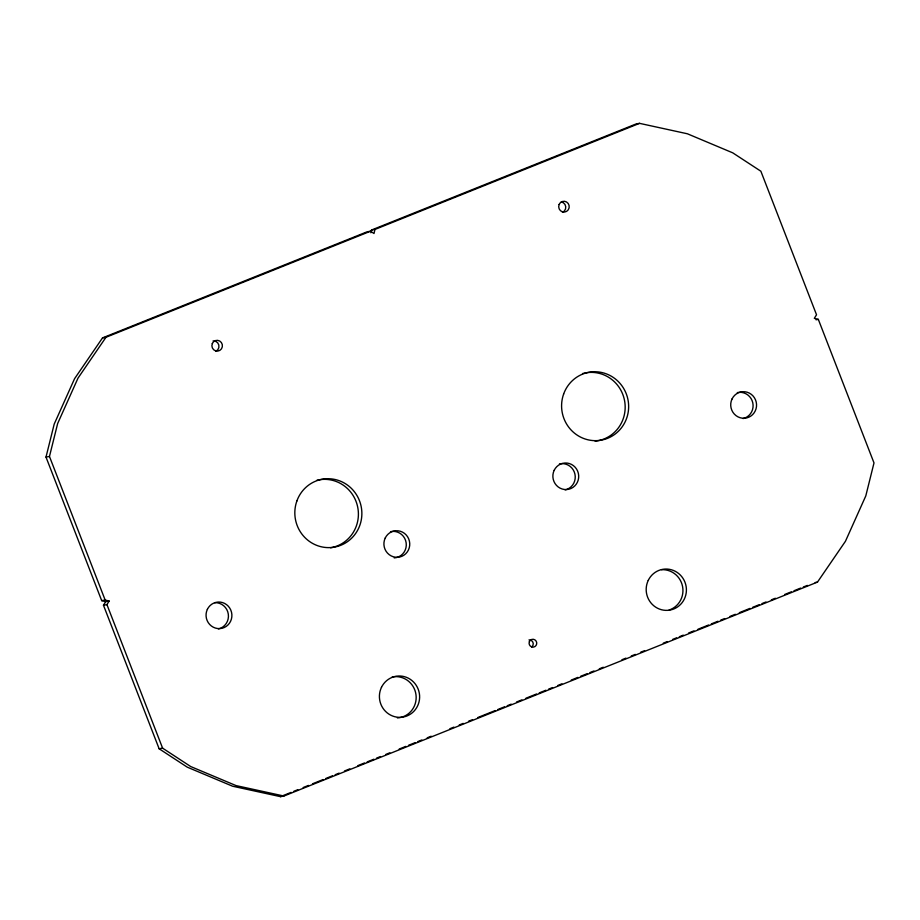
<?xml version="1.0" encoding="UTF-8"?>
<svg xmlns="http://www.w3.org/2000/svg" width="920" height="920" viewBox="0 0 920 920"><rect width="100%" height="100%" fill="white"/><g stroke="black" fill="none" stroke-linecap="round" stroke-linejoin="round"><path stroke-width="1.38" d="M370.875 232.771L371.519 230.034L636.077 123.97L639.538 123.349L687.389 133.779L732.734 152.835L760.863 171.223L816.534 314.778L814.315 318.32L818.317 319.366L874 462.921L865.8 495.891L845.445 541.282L817.477 582.107L283.923 796.03L280.462 796.651L232.611 786.22L187.266 767.165L159.137 748.776L103.465 605.222L105.685 601.68L109.146 601.059L106.927 604.601L103.465 605.222M639.538 123.349L374.98 229.425L374.003 233.519L370.541 231.207L367.08 231.817L102.522 337.893L74.554 378.718L54.2 424.108L46 457.079L101.683 600.633L105.685 601.68M109.146 601.059L105.144 600.012L49.461 456.458L57.661 423.499L78.016 378.108L105.984 337.272L370.541 231.207M280.462 796.651L291.134 792.373M293.802 791.303L297.804 789.693M303.14 787.554L308.476 785.415M312.478 783.817L323.15 779.539M325.818 778.469L332.488 775.79M335.156 774.72L339.158 773.122M344.494 770.983L349.83 768.844M357.834 765.635L364.504 762.956M367.172 761.886L373.842 759.218M376.51 758.149L380.512 756.539M385.836 754.4L389.838 752.801M399.176 749.053L405.846 746.373M408.514 745.303L415.184 742.635M417.853 741.566L421.854 739.956M427.19 737.817L431.192 736.218M449.868 728.732L453.87 727.122M459.206 724.983L463.209 723.384M468.544 721.245L472.546 719.635M477.882 717.496L495.224 710.55M497.892 709.481L504.551 706.801M507.219 705.732L511.221 704.133M516.557 701.994L521.893 699.856M525.895 698.245L536.567 693.967M539.235 692.898L545.905 690.219M548.573 689.149L552.575 687.55M557.911 685.411L561.913 683.801M571.251 680.064L577.921 677.384M580.589 676.315L587.259 673.647M589.927 672.577L593.929 670.967M599.265 668.828L603.267 667.23M621.931 659.744L625.933 658.133M631.269 655.994L635.271 654.396M640.607 652.257L644.609 650.647M663.285 643.16L667.287 641.562M672.623 639.423L676.625 637.813M679.293 636.744L683.295 635.133M688.631 632.994L693.967 630.856M697.969 629.257L708.641 624.979M711.309 623.909L717.98 621.23M720.647 620.16L724.649 618.562M729.985 616.423L735.321 614.284M739.312 612.674L749.984 608.396M752.652 607.327L759.322 604.658M761.99 603.589L765.992 601.979M771.328 599.84L775.33 598.241M784.668 594.492L791.338 591.824M794.006 590.755L800.676 588.075M803.344 587.006L807.346 585.407M371.519 230.034L374.98 229.425M102.522 337.893L105.984 337.272M46 457.079L49.461 456.458M816.017 319.78L818.317 319.366M101.683 600.633L105.144 600.012M815.166 582.521L817.477 582.107M159.137 748.776L162.598 748.155L190.727 766.556L236.072 785.599L283.923 796.03M106.927 604.601L162.598 748.155M390.494 531.656A13.305 12.915 79.9 0 1 406.157 542.857A13.305 12.915 79.9 0 1 394.22 557.911M561.246 201.928A5.416 5.267 79.9 0 1 562.453 212.324M585.948 372.818A34.477 33.488 79.9 0 1 624.864 402.488A34.477 33.488 79.9 0 1 595.056 441.14M582.521 373.589A34.477 33.488 79.9 0 1 584.798 373.037M213.06 340.94A5.416 5.267 79.9 0 1 215.648 351.371M214.659 602.681A13.305 12.915 79.9 0 1 228.309 614.157A13.305 12.915 79.9 0 1 218.385 628.935M661.491 569.698A20.688 20.09 79.9 0 1 682.582 586.592A20.688 20.09 79.9 0 1 669.116 610.029M392.219 676.959A20.688 20.09 79.9 0 1 416.001 694.83A20.688 20.09 79.9 0 1 397.394 717.933M316.882 480.251A34.477 33.488 79.9 0 1 357.696 507.081A34.477 33.488 79.9 0 1 330.591 547.791M559.452 463.91A13.305 12.915 79.9 0 1 574.931 474.087A13.305 12.915 79.9 0 1 565.191 489.888M737.299 392.61A13.305 12.915 79.9 0 1 752.779 402.776A13.305 12.915 79.9 0 1 743.038 418.577M528.988 639.894A3.944 3.829 79.9 0 1 531.737 646.99M212.313 343.528A5.416 5.267 79.9 0 0 217.775 351.095A5.416 5.267 79.9 0 0 221.363 342.516A5.416 5.267 79.9 0 0 212.313 343.528M385.227 538.039A13.305 12.915 79.9 0 0 397.681 557.29A13.305 12.915 79.9 0 0 407.572 536.74A13.305 12.915 79.9 0 0 385.227 538.039M559.118 204.481A5.416 5.267 79.9 0 0 564.581 212.048A5.416 5.267 79.9 0 0 568.169 203.458A5.416 5.267 79.9 0 0 559.118 204.481M563.649 394.001A34.477 33.488 79.9 0 0 600.829 440.22A34.477 33.488 79.9 0 0 620.873 384.422A34.477 33.488 79.9 0 0 563.649 394.001M554.185 470.304A13.305 12.915 79.9 0 0 566.639 489.555A13.305 12.915 79.9 0 0 576.529 469.004A13.305 12.915 79.9 0 0 554.185 470.304M732.032 398.992A13.305 12.915 79.9 0 0 744.487 418.243A13.305 12.915 79.9 0 0 754.377 397.693A13.305 12.915 79.9 0 0 732.032 398.992M648.244 580.405A20.688 20.09 79.9 0 0 667.632 610.351A20.688 20.09 79.9 0 0 683.008 578.381A20.688 20.09 79.9 0 0 648.244 580.405M381.466 687.366A20.688 20.09 79.9 0 0 400.855 717.312A20.688 20.09 79.9 0 0 416.231 685.342A20.688 20.09 79.9 0 0 381.466 687.366M296.884 500.963A34.477 33.488 79.9 0 0 334.052 547.181A34.477 33.488 79.9 0 0 354.096 491.383A34.477 33.488 79.9 0 0 296.884 500.963M529.391 641.608A3.944 3.829 79.9 0 0 533.358 647.116A3.944 3.829 79.9 0 0 535.981 640.872A3.944 3.829 79.9 0 0 529.391 641.608M207.368 609.351A13.305 12.915 79.9 0 0 219.834 628.601A13.305 12.915 79.9 0 0 229.724 608.051A13.305 12.915 79.9 0 0 207.368 609.351"/></g></svg>
